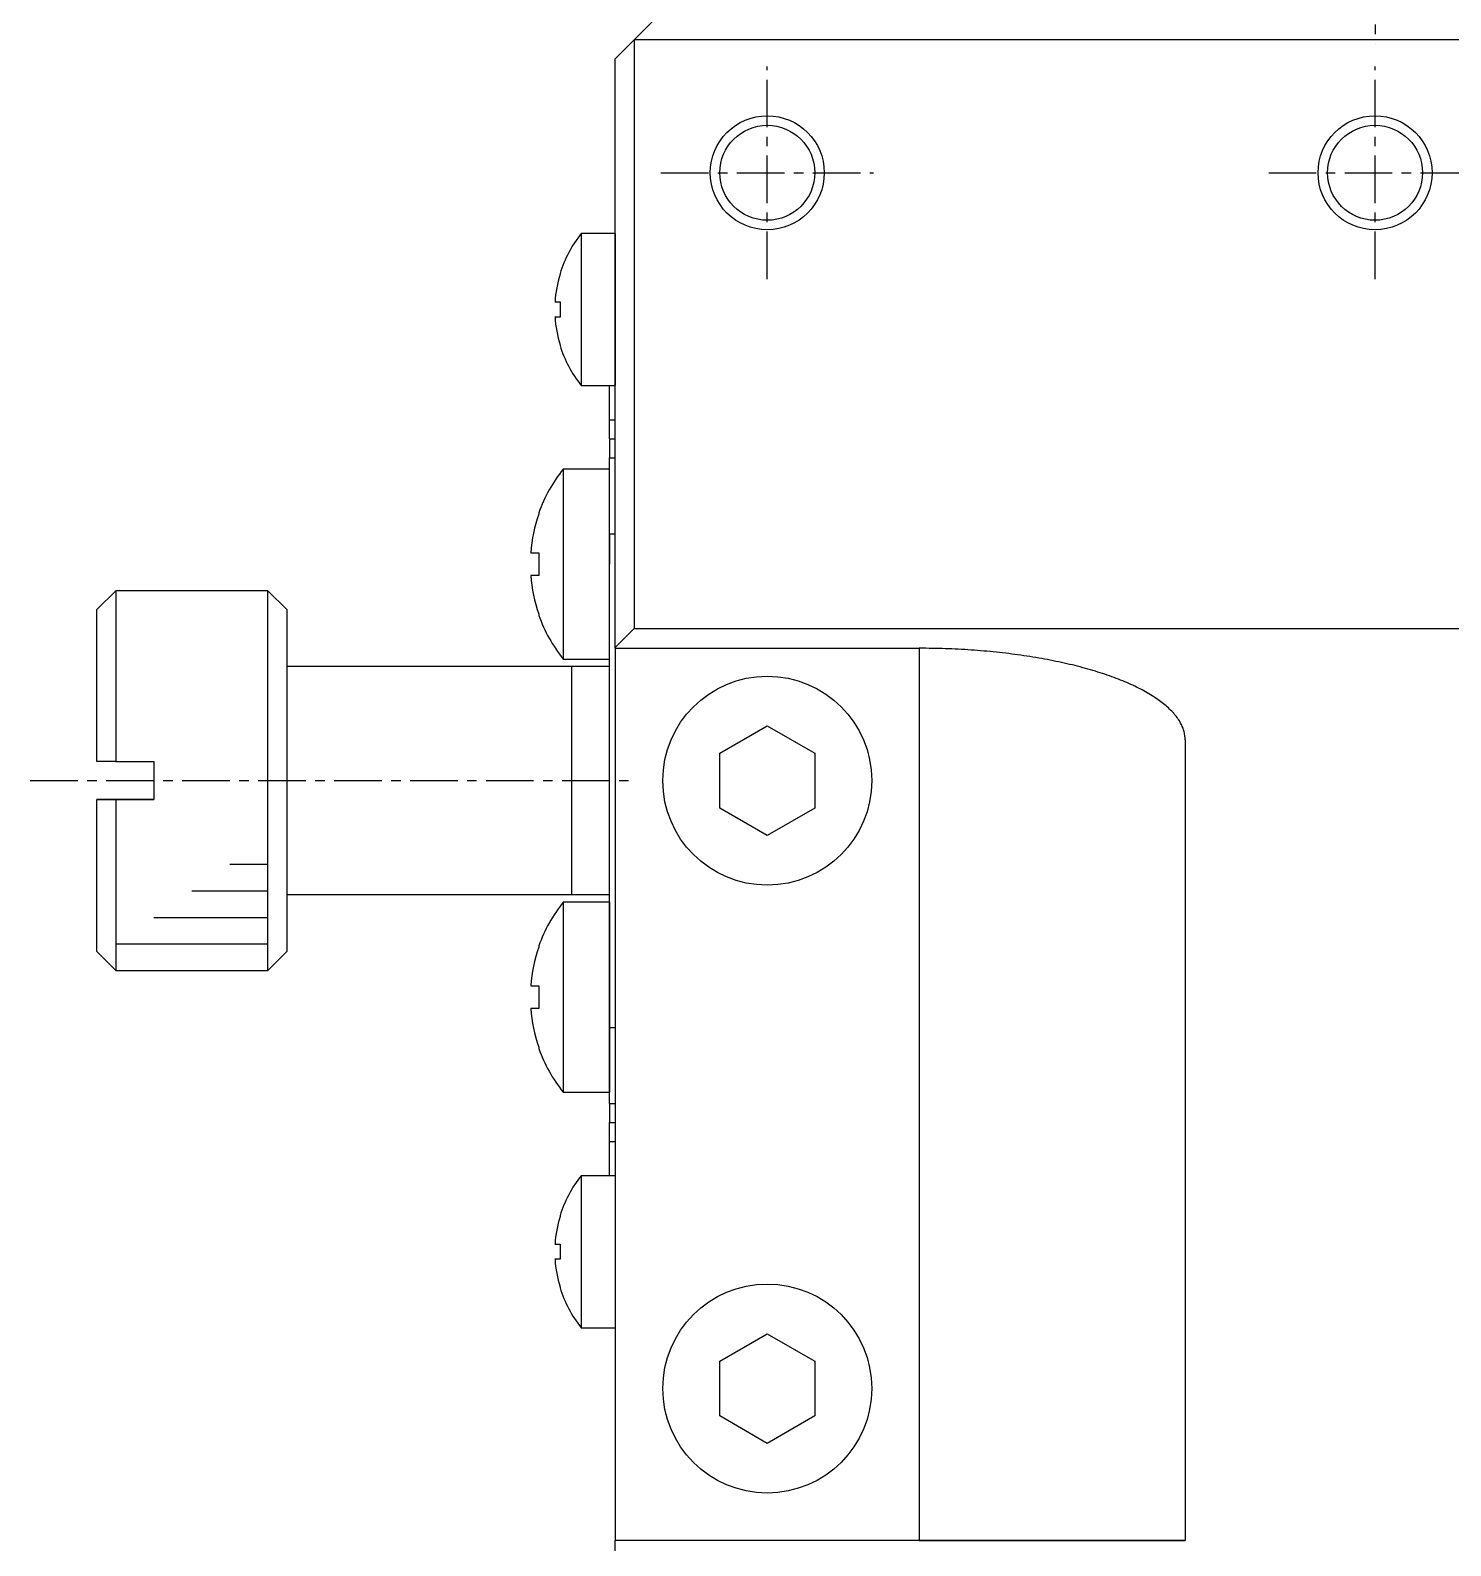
# Model space of a CAD drawing. Extents: x 93 to 296, y 41 to 278.
# Drawn here: x 98.13 to 135.52, y 202.58 to 242.46 of the extents above; entities that cross this region are included whole.
import ezdxf

# ---------------------------------------------------------------- set-up
doc = ezdxf.new("R2010")
doc.units = 0
doc.linetypes.add('CENTER', pattern=[2, 1.25, -0.25, 0.25, -0.25])
doc.layers.get('0').update_dxf_attribs({"linetype": 'CONTINUOUS'})
doc.layers.add('CENTER', color=1, linetype='CENTER')

# ---------------------------------------------------------------- blocks, each defined once
blk = doc.blocks.new('AID5704')
at = {"color": 3, "linetype": 'CONTINUOUS'}
for p, q in [((137.509602, 238.431262), (138.510573, 238.431243)), ((136.509926, 237.731281), (138.510573, 237.731243)), ((135.510249, 237.0313), (138.510573, 237.031243)), ((134.510573, 236.331319), (138.510573, 236.331243))]:
    blk.add_line(p, q, dxfattribs=at)
at = {"color": 7, "linetype": 'CONTINUOUS'}
blk.add_line((134.510573, 235.631319), (138.510573, 235.631243), dxfattribs=at)

msp = doc.modelspace()

# ---------------------------------------------------------------- linework, layer by layer
at = {"color": 7, "linetype": 'CONTINUOUS'}
for p, q in [((114.529, 242.715), (114.029, 242.215)), ((114.029, 242.215), (113.529, 241.715)), ((114.029, 242.215), (114.029, 226.715)), ((153.029, 242.214), (114.029, 242.215)), ((113.529, 226.215), (113.529, 241.715)), ((112.631, 237.115), (112.631, 233.115)), ((113.529, 237.115), (112.631, 237.115)), ((113.529, 237.115), (113.529, 233.115)), ((112.073, 236.065), (112.073, 236.044)), ((113.529, 236.115), (113.529, 236.115)), ((111.941, 235.315), (112.073, 235.315)), ((112.073, 235.315), (112.073, 234.915)), ((112.073, 234.915), (111.941, 234.915)), ((112.073, 234.186), (112.073, 234.165)), ((113.529, 234.115), (113.529, 234.115)), ((112.631, 233.115), (113.529, 233.115)), ((113.379, 232.215), (113.379, 233.115)), ((113.529, 233.215), (113.529, 233.215)), ((113.529, 233.215), (113.529, 233.215)), ((113.379, 231.715), (113.379, 232.215)), ((113.379, 231.715), (113.379, 231.215)), ((113.379, 229.215), (113.379, 231.215)), ((113.379, 231.215), (113.529, 231.215)), ((113.379, 231.215), (113.529, 231.215)), ((112.157, 230.915), (112.156, 225.915)), ((113.379, 230.915), (112.157, 230.915)), ((111.514, 229.765), (111.514, 229.731)), ((113.379, 228.415), (113.379, 229.215)), ((113.379, 229.215), (113.379, 228.415)), ((111.302, 228.715), (111.514, 228.715)), ((111.514, 228.715), (111.514, 228.115)), ((113.379, 216.215), (113.379, 228.415)), ((111.514, 228.115), (111.302, 228.115)), ((100.379, 227.715), (99.879, 227.215)), ((104.379, 227.715), (100.379, 227.715)), ((100.379, 227.715), (100.379, 223.215)), ((104.379, 217.715), (104.379, 227.715)), ((104.879, 227.215), (104.379, 227.715)), ((99.879, 223.215), (99.879, 227.215)), ((104.879, 227.215), (104.879, 218.215)), ((111.514, 227.099), (111.514, 227.065)), ((113.529, 226.215), (114.029, 226.715)), ((114.029, 226.715), (113.529, 226.215)), ((153.029, 226.714), (114.029, 226.715)), ((114.029, 226.715), (153.029, 226.714)), ((113.529, 226.198), (113.529, 226.215)), ((113.529, 226.198), (113.529, 202.715)), ((113.529, 226.198), (121.529, 226.198)), ((112.156, 225.915), (113.379, 225.915)), ((112.379, 225.715), (104.879, 225.715)), ((112.379, 225.715), (112.379, 219.715)), ((112.379, 225.715), (112.379, 219.715)), ((113.379, 225.715), (112.379, 225.715)), ((116.279, 223.436), (117.529, 224.158)), ((117.529, 224.158), (118.779, 223.436)), ((128.529, 223.788), (128.529, 202.715)), ((116.279, 221.993), (116.279, 223.436)), ((118.779, 223.436), (118.779, 221.993)), ((100.379, 223.215), (99.879, 223.215)), ((100.379, 223.215), (101.379, 223.215)), ((101.379, 223.215), (101.379, 222.215)), ((99.879, 218.215), (99.879, 222.215)), ((99.879, 222.215), (99.879, 222.215)), ((99.879, 222.215), (100.379, 222.215)), ((100.379, 222.215), (99.879, 222.215)), ((100.379, 222.215), (100.379, 217.715)), ((101.379, 222.215), (100.379, 222.215)), ((100.379, 222.215), (101.379, 222.215)), ((117.529, 221.271), (116.279, 221.993)), ((118.779, 221.993), (117.529, 221.271)), ((104.879, 219.715), (112.379, 219.715)), ((112.157, 219.515), (112.156, 214.515)), ((113.379, 219.515), (112.157, 219.515)), ((112.379, 219.715), (113.379, 219.715)), ((113.379, 219.515), (113.379, 214.515)), ((99.879, 218.215), (100.379, 217.715)), ((104.379, 217.715), (104.879, 218.215)), ((111.514, 218.365), (111.514, 218.331)), ((111.302, 217.315), (111.514, 217.315)), ((111.514, 217.315), (111.514, 216.715)), ((111.514, 216.715), (111.302, 216.715)), ((113.379, 214.215), (113.379, 216.215)), ((111.514, 215.699), (111.514, 215.665)), ((112.156, 214.515), (113.379, 214.515)), ((113.379, 214.215), (113.379, 213.715)), ((113.379, 214.215), (113.529, 214.215)), ((113.379, 214.215), (113.529, 214.215)), ((113.379, 213.215), (113.379, 213.715)), ((113.379, 212.315), (113.379, 213.215)), ((112.631, 212.315), (112.631, 208.315)), ((113.529, 212.315), (112.631, 212.315)), ((112.073, 211.265), (112.073, 211.244)), ((111.941, 210.515), (112.073, 210.515)), ((112.073, 210.515), (112.073, 210.115)), ((112.073, 210.115), (111.941, 210.115)), ((112.073, 209.386), (112.073, 209.365)), ((112.631, 208.315), (113.529, 208.315)), ((116.279, 207.436), (117.529, 208.158)), ((117.529, 208.158), (118.779, 207.436)), ((116.279, 205.993), (116.279, 207.436)), ((118.779, 207.436), (118.779, 205.993)), ((117.529, 205.271), (116.279, 205.993)), ((118.779, 205.993), (117.529, 205.271)), ((128.529, 202.715), (113.529, 202.715)), ((116.029, 202.715), (113.529, 202.715)), ((113.529, 202.44), (113.529, 202.715)), ((116.029, 202.715), (115.779, 202.715)), ((116.029, 202.715), (115.779, 202.715)), ((121.529, 202.715), (119.029, 202.715)), ((119.279, 202.715), (119.029, 202.715)), ((119.279, 202.715), (119.029, 202.715)), ((121.529, 202.715), (128.529, 202.715))]:
    msp.add_line(p, q, dxfattribs=at)
at = {"color": 9, "linetype": 'CONTINUOUS'}
for p, q in [((113.379, 232.215), (113.529, 232.215)), ((113.379, 231.715), (113.529, 231.715)), ((113.379, 229.215), (113.529, 229.215)), ((121.529, 226.198), (121.529, 202.715)), ((113.379, 216.215), (113.529, 216.215)), ((113.379, 213.715), (113.529, 213.715)), ((113.379, 213.215), (113.529, 213.215))]:
    msp.add_line(p, q, dxfattribs=at)
at = {"color": 7, "linetype": 'CONTINUOUS'}
msp.add_polyline3d([(128.529, 223.788, 0), (128.528, 223.817, 0), (128.527, 223.847, 0), (128.524, 223.877, 0), (128.521, 223.906, 0), (128.516, 223.936, 0), (128.51, 223.965, 0), (128.503, 223.995, 0), (128.495, 224.024, 0), (128.486, 224.054, 0), (128.476, 224.083, 0), (128.465, 224.112, 0), (128.453, 224.142, 0), (128.44, 224.171, 0), (128.426, 224.2, 0), (128.411, 224.229, 0), (128.394, 224.258, 0), (128.377, 224.287, 0), (128.359, 224.316, 0), (128.34, 224.345, 0), (128.319, 224.374, 0), (128.298, 224.402, 0), (128.275, 224.431, 0), (128.252, 224.459, 0), (128.228, 224.488, 0), (128.202, 224.516, 0), (128.176, 224.544, 0), (128.148, 224.572, 0), (128.12, 224.6, 0), (128.09, 224.628, 0), (128.06, 224.655, 0), (128.028, 224.683, 0), (127.996, 224.71, 0), (127.963, 224.738, 0), (127.928, 224.765, 0), (127.893, 224.792, 0), (127.857, 224.818, 0), (127.82, 224.845, 0), (127.782, 224.872, 0), (127.742, 224.898, 0), (127.702, 224.924, 0), (127.661, 224.95, 0), (127.62, 224.976, 0), (127.577, 225.002, 0), (127.533, 225.027, 0), (127.488, 225.052, 0), (127.443, 225.077, 0), (127.397, 225.102, 0), (127.349, 225.127, 0), (127.301, 225.152, 0), (127.252, 225.176, 0), (127.202, 225.2, 0), (127.151, 225.224, 0), (127.1, 225.247, 0), (127.047, 225.271, 0), (126.994, 225.294, 0), (126.94, 225.317, 0), (126.885, 225.34, 0), (126.829, 225.362, 0), (126.773, 225.385, 0), (126.716, 225.407, 0), (126.658, 225.428, 0), (126.599, 225.45, 0), (126.539, 225.471, 0), (126.479, 225.492, 0), (126.418, 225.513, 0), (126.356, 225.534, 0), (126.293, 225.554, 0), (126.23, 225.574, 0), (126.166, 225.594, 0), (126.101, 225.613, 0), (126.036, 225.632, 0), (125.97, 225.651, 0), (125.903, 225.67, 0), (125.836, 225.688, 0), (125.768, 225.706, 0), (125.699, 225.724, 0), (125.63, 225.741, 0), (125.56, 225.759, 0), (125.489, 225.775, 0), (125.418, 225.792, 0), (125.346, 225.808, 0), (125.274, 225.824, 0), (125.201, 225.84, 0), (125.128, 225.855, 0), (125.054, 225.87, 0), (124.979, 225.885, 0), (124.904, 225.9, 0), (124.829, 225.914, 0), (124.753, 225.927, 0), (124.676, 225.941, 0), (124.599, 225.954, 0), (124.522, 225.967, 0), (124.444, 225.979, 0), (124.366, 225.992, 0), (124.287, 226.003, 0), (124.208, 226.015, 0), (124.128, 226.026, 0), (124.048, 226.037, 0), (123.968, 226.047, 0), (123.887, 226.057, 0), (123.806, 226.067, 0), (123.725, 226.077, 0), (123.643, 226.086, 0), (123.561, 226.095, 0), (123.479, 226.103, 0), (123.396, 226.111, 0), (123.313, 226.119, 0), (123.23, 226.126, 0), (123.146, 226.133, 0), (123.063, 226.14, 0), (122.979, 226.146, 0), (122.895, 226.152, 0), (122.81, 226.158, 0), (122.726, 226.163, 0), (122.641, 226.168, 0), (122.556, 226.172, 0), (122.471, 226.176, 0), (122.386, 226.18, 0), (122.301, 226.184, 0), (122.215, 226.187, 0), (122.13, 226.189, 0), (122.044, 226.192, 0), (121.958, 226.194, 0), (121.872, 226.195, 0), (121.787, 226.197, 0), (121.701, 226.198, 0), (121.615, 226.198, 0), (121.529, 226.198, 0)], dxfattribs=at)
at = {"color": 3, "linetype": 'CONTINUOUS'}
for centre in [(117.529, 238.715), (133.529, 238.715)]:
    msp.add_circle(centre, 1.5, dxfattribs=at)
at = {"color": 7, "linetype": 'CONTINUOUS'}
for centre, radius in [((117.529, 238.715), 1.25), ((133.529, 238.715), 1.25), ((117.529, 222.714), 2.75), ((117.529, 206.714), 2.75)]:
    msp.add_circle(centre, radius, dxfattribs=at)
for centre, radius, start, end in [((115.129, 235.115), 3.2, 141.3167, 162.7289), ((115.129, 235.115), 3.194, 163.0937, 176.4086), ((115.129, 235.115), 3.194, 183.5893, 196.9042), ((115.129, 235.115), 3.2, 197.2689, 218.6811), ((115.279, 228.415), 4, 141.3167, 160.2743), ((115.279, 228.415), 3.989, 160.7307, 175.6855), ((115.279, 228.415), 3.989, 184.3123, 199.2671), ((115.279, 228.415), 4, 199.7235, 218.6811), ((115.279, 217.015), 4, 141.3167, 160.2743), ((115.279, 217.015), 3.989, 160.7307, 175.6855), ((115.279, 217.015), 3.989, 184.3123, 199.2671), ((115.279, 217.015), 4, 199.7235, 218.6811), ((115.129, 210.315), 3.2, 141.3167, 162.7289), ((115.129, 210.315), 3.194, 163.0937, 176.4086), ((115.129, 210.315), 3.194, 183.5893, 196.9042), ((115.129, 210.315), 3.2, 197.2689, 218.6811)]:
    msp.add_arc(centre, radius, start, end, dxfattribs=at)
at = {"layer": 'CENTER', "color": 1, "linetype": 'CENTER'}
for p, q in [((133.53, 258.115), (133.529, 242.115)), ((117.529, 235.915), (117.529, 241.515)), ((133.529, 235.915), (133.529, 241.515)), ((114.729, 238.715), (120.329, 238.715)), ((130.729, 238.715), (136.329, 238.715)), ((98.129, 222.715), (114.129, 222.715))]:
    msp.add_line(p, q, dxfattribs=at)

# ---------------------------------------------------------------- block references
msp.add_blockref('AID5704', (-34.132, -17.916))

doc.saveas('drawing.dxf')
